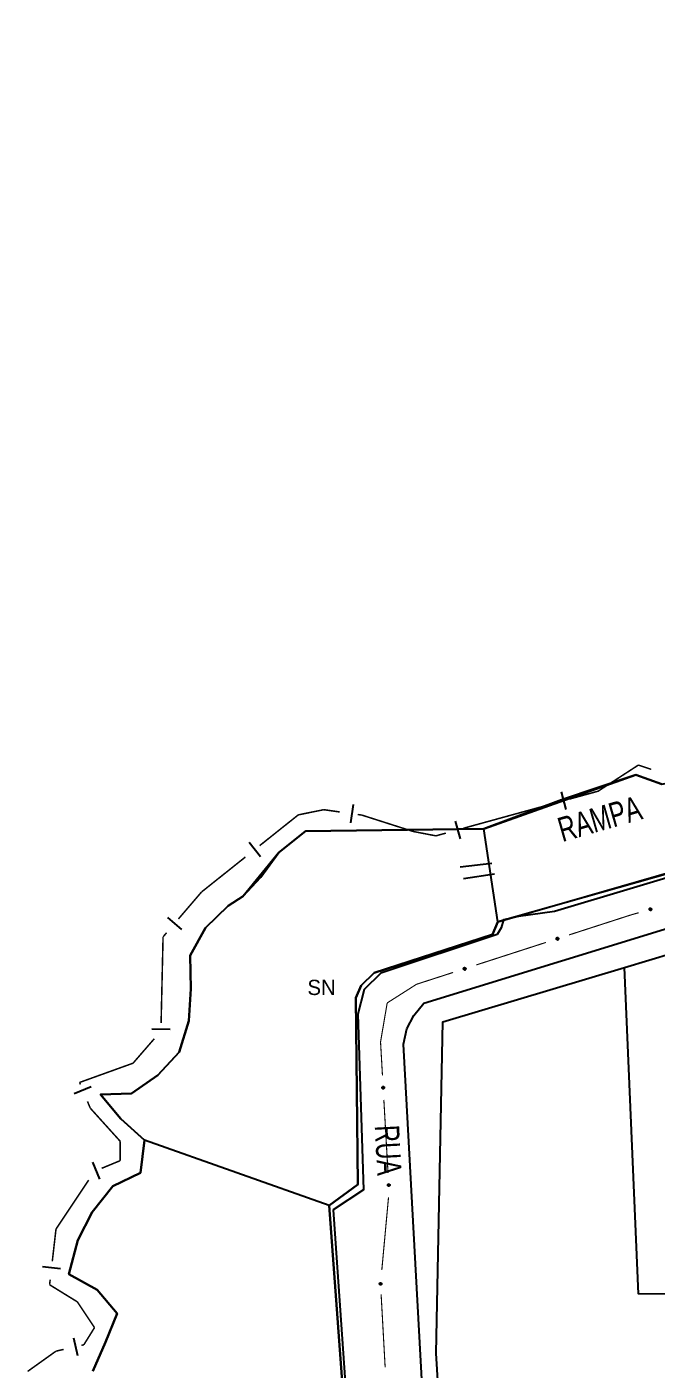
# Model space of a CAD drawing. Extents: x 201053 to 202535, y 4855063 to 4857394.
# Drawn here: x 201114.8 to 201218, y 4856797 to 4857017.2 of the extents above; entities that cross this region are included whole.
import ezdxf
from ezdxf.enums import TextEntityAlignment as Align

# ---------------------------------------------------------------- set-up
doc = ezdxf.new("R2010")
doc.units = 0
doc.header["$LTSCALE"] = 1.5
doc.header["$MEASUREMENT"] = 0
for name, color, linetype in [('CD_MALHA_LOTES', 7, 'CONTINUOUS'), ('HD-CURSO-PERENE', 170, 'CONTINUOUS'), ('LM-LIM-SETORES-BAIRROS', 250, 'CONTINUOUS'), ('RU-QUADRA', 210, 'CONTINUOUS'), ('SV-EIXO-RUA-PAV', 20, 'CONTINUOUS'), ('SV-ESCADARIA-RAMPA', 7, 'CONTINUOUS'), ('SV-RUA-PAVIM', 7, 'CONTINUOUS'), ('SV-TXT-RAMPA', 7, 'CONTINUOUS'), ('SV-TXT-RUA-PAV', 7, 'CONTINUOUS'), ('Th_NmrPort', 7, 'CONTINUOUS')]:
    doc.layers.add(name, color=color, linetype=linetype)
doc.styles.add('ARIAL', font='ARIAL.SHX')

msp = doc.modelspace()

# ---------------------------------------------------------------- linework, layer by layer
at = {"layer": 'CD_MALHA_LOTES', "linetype": 'Continuous', "flags": 128}
for points in [[(201189.72, 4856885.63), (201214.63, 4856894.51), (201218.93, 4856892.97), (201221.14, 4856893.41), (201296.73, 4856913.11), (201338.82, 4856925.13), (201366.8, 4856933.08), (201373.2, 4856934.84), (201385.56, 4856939.37), (201417.28, 4856951.56), (201416.62, 4856953.99), (201416.73, 4856955.09), (201418.82, 4856957.74), (201420.37, 4856958.73), (201421.8, 4856958.95), (201425.11, 4856954.54), (201436.92, 4856959.4), (201476.48, 4856974.79), (201501.25, 4856984.83), (201532.427365, 4856999.430071), (201569.73, 4857017.18)], [(201430.76, 4856939.63), (201389.05, 4856927.47), (201356.22, 4856917.9), (201324.68, 4856908.68), (201277.59, 4856894.93), (201231.8, 4856881.63), (201192.01, 4856870.4)], [(201134.08, 4856834.55), (201130.2, 4856838.06), (201126.84, 4856842.08), (201131.94, 4856842.24), (201136.27, 4856845.21), (201139.76, 4856849), (201141.33, 4856854.13), (201141.65, 4856859.42), (201141.55, 4856864.86), (201144.08, 4856869.42), (201147.77, 4856872.99), (201150.25, 4856874.61), (201153.113879, 4856877.689566), (201156.086109, 4856881.742606), (201160.45, 4856885.24), (201189.72, 4856885.63)], [(201192.01, 4856870.4), (201189.72, 4856885.63)], [(201192.01, 4856870.4), (201191.13, 4856868.31), (201171.71, 4856862.02), (201169.61, 4856859.92), (201168.73, 4856857.93), (201169.06, 4856827.31), (201164.37, 4856823.84)], [(201212.79, 4856862.91), (201236.72, 4856870.09)], [(201182.99, 4856853.96), (201212.79, 4856862.91)], [(201238.3, 4856809.11), (201215.08, 4856809.38), (201212.79, 4856862.91)], [(201187.83, 4856694.02), (201185.5, 4856740.88), (201181.88, 4856799.62), (201182.99, 4856853.96)], [(201125.58, 4856796.7), (201127.64, 4856801.47), (201129.57, 4856806.17), (201126.28, 4856810.01), (201121.63, 4856812.58), (201123.12, 4856818.16), (201125.5, 4856822.76), (201128.87, 4856827.03), (201133.39, 4856829.2), (201134.08, 4856834.55)], [(201164.37, 4856823.84), (201134.08, 4856834.55)], [(201164.37, 4856823.84), (201167.24, 4856784.66), (201172.31, 4856713.49), (201172.84, 4856706.5)]]:
    msp.add_lwpolyline(points, dxfattribs=at)
at = {"layer": 'HD-CURSO-PERENE', "linetype": 'Continuous'}
msp.add_polyline3d([(201150.25, 4856874.61, 3.43), (201147.77, 4856872.99, 2.07), (201144.08, 4856869.42, 2.07), (201141.55, 4856864.86, 2.07), (201141.65, 4856859.42, 2.07), (201141.33, 4856854.13, 2.07), (201139.76, 4856849, 2.07), (201136.27, 4856845.21, 2.07), (201131.94, 4856842.24, 2.07), (201126.84, 4856842.08, 2.07), (201130.2, 4856838.06, 2.07), (201134.08, 4856834.55, 2.07), (201133.39, 4856829.2, 2.07), (201128.87, 4856827.03, 2.07), (201125.5, 4856822.76, 2.07), (201123.12, 4856818.16, 2.07), (201121.63, 4856812.58, 2.07), (201126.28, 4856810.01, 2.07), (201129.57, 4856806.17, 2.07), (201127.64, 4856801.47, 2.07), (201125.58, 4856796.7, 2.07)], dxfattribs=at)
at = {"layer": 'LM-LIM-SETORES-BAIRROS', "const_width": 0.25}
for points in [[(201215.06, 4856896.1), (201208.537494, 4856891.866785)], [(201215.272687, 4856896.029105), (201215.06, 4856896.1)], [(201217.170054, 4856895.396649), (201215.272687, 4856896.029105)], [(201208.45, 4856891.81), (201203.729772, 4856890.51105)], [(201208.537494, 4856891.866785), (201208.45, 4856891.81)], [(201163.46, 4856888.78), (201160.15984, 4856888.108914)], [(201164.085984, 4856888.690861), (201163.46, 4856888.78)], [(201166.066009, 4856888.408905), (201164.085984, 4856888.690861)], [(201200.837295, 4856889.715075), (201186.37491, 4856885.7352)], [(201159.28, 4856887.93), (201152.943938, 4856882.880326)], [(201160.15984, 4856888.108914), (201159.28, 4856887.93)], [(201169.71, 4856887.89), (201169.036047, 4856887.985971)], [(201170.014111, 4856887.792859), (201169.71, 4856887.89)], [(201178.1, 4856885.21), (201170.014111, 4856887.792859)], [(201178.602433, 4856885.113533), (201178.1, 4856885.21)], [(201181.85, 4856884.49), (201178.602433, 4856885.113533)], [(201182.518274, 4856884.6739), (201181.85, 4856884.49)], [(201183.482433, 4856884.939225), (201182.518274, 4856884.6739)], [(201150.597872, 4856881.010574), (201143.559674, 4856875.401316)], [(201143.559674, 4856875.401316), (201143.42, 4856875.29)], [(201143.42, 4856875.29), (201139.6305, 4856870.870915)], [(201137.1, 4856867.92), (201136.780377, 4856853.810949)], [(201137.677617, 4856868.593581), (201137.1, 4856867.92)], [(201135.6633, 4856851.216847), (201132.387556, 4856847.439348)], [(201132.18, 4856847.2), (201124.010925, 4856844.256524)], [(201132.387556, 4856847.439348), (201132.18, 4856847.2)], [(201124.010925, 4856844.256524), (201123.41, 4856844.04)], [(201123.41, 4856844.04), (201123.548663, 4856843.706415)], [(201124.700173, 4856840.936212), (201125.08401, 4856840.012811)], [(201125.08401, 4856840.012811), (201125.16, 4856839.83)], [(201125.16, 4856839.83), (201129.717986, 4856834.781011)], [(201129.717986, 4856834.781011), (201130.08, 4856834.38)], [(201130.08, 4856834.38), (201130.08, 4856831.920244)], [(201130.08, 4856831.920244), (201130.08, 4856831.22)], [(201130.08, 4856831.22), (201127.031939, 4856829.955993)], [(201124.899654, 4856828.029481), (201119.907352, 4856820.541029)], [(201119.907352, 4856820.541029), (201119.54, 4856819.99)], [(201119.54, 4856819.99), (201118.93015, 4856814.687207)], [(201118.587393, 4856811.706852), (201118.49, 4856810.86)], [(201118.49, 4856810.86), (201122.872317, 4856808.159493)], [(201122.872317, 4856808.159493), (201123.05, 4856808.05)], [(201123.05, 4856808.05), (201125.705548, 4856804.061953)], [(201125.86, 4856803.83), (201124.421395, 4856801.520011)], [(201125.705548, 4856804.061953), (201125.86, 4856803.83)], [(201124.11, 4856801.02), (201123.709484, 4856800.927978)], [(201124.421395, 4856801.520011), (201124.11, 4856801.02)], [(201119.54, 4856799.97), (201114.885197, 4856796.642432)], [(201119.811058, 4856800.032278), (201119.54, 4856799.97)], [(201120.785665, 4856800.256203), (201119.811058, 4856800.032278)]]:
    msp.add_lwpolyline(points, dxfattribs=at)
at = {"layer": 'LM-LIM-SETORES-BAIRROS'}
for points in [[(201202.367626, 4856891.691964), (201203.163601, 4856888.799487)], [(201168.257502, 4856889.611968), (201167.834568, 4856886.64193)], [(201185.012763, 4856886.916114), (201185.808738, 4856884.023637)], [(201151.22704, 4856883.430108), (201153.096792, 4856881.084042)], [(201137.840872, 4856871.088245), (201140.118205, 4856869.135362)], [(201135.258114, 4856852.845177), (201138.257345, 4856852.777233)], [(201122.547398, 4856842.20726), (201125.317602, 4856843.358769)], [(201125.533625, 4856830.958518), (201126.682807, 4856828.187348)], [(201117.32572, 4856813.865134), (201120.306075, 4856813.522377)], [(201122.39899, 4856802.165962), (201123.070765, 4856799.242143)]]:
    msp.add_lwpolyline(points, dxfattribs=at)
at = {"layer": 'RU-QUADRA', "linetype": 'Continuous'}
for points in [[(201180.26, 4856611.31), (201177.08, 4856650.11), (201172.84, 4856706.5), (201172.31, 4856713.49), (201167.24, 4856784.66), (201164.37, 4856823.84), (201169.06, 4856827.31), (201168.73, 4856857.93), (201169.61, 4856859.92), (201171.71, 4856862.02), (201191.13, 4856868.31), (201192.01, 4856870.4), (201324.68, 4856908.68), (201356.22, 4856917.9), (201389.05, 4856927.47), (201430.76, 4856939.63)], [(201218.93, 4856892.97), (201214.63, 4856894.51), (201202.423315, 4856890.371266), (201189.72, 4856885.63), (201160.45, 4856885.24), (201156.086109, 4856881.742606), (201150.25, 4856874.61), (201147.77, 4856872.99), (201144.08, 4856869.42), (201141.55, 4856864.86), (201141.65, 4856859.42), (201141.33, 4856854.13), (201139.76, 4856849), (201136.27, 4856845.21), (201131.94, 4856842.24), (201126.84, 4856842.08), (201130.2, 4856838.06), (201134.08, 4856834.55), (201133.39, 4856829.2), (201128.87, 4856827.03), (201125.5, 4856822.76), (201123.12, 4856818.16), (201121.63, 4856812.58), (201126.28, 4856810.01), (201129.57, 4856806.17), (201127.64, 4856801.47), (201125.58, 4856796.7)]]:
    msp.add_lwpolyline(points, dxfattribs=at)
at = {"layer": 'RU-QUADRA', "linetype": 'Continuous', "flags": 128}
msp.add_lwpolyline([(201185.5, 4856740.88), (201181.88, 4856799.62), (201182.99, 4856853.96), (201212.79, 4856862.91), (201236.72, 4856870.09), (201249.34, 4856873.88), (201262.54, 4856877.84), (201262.94, 4856877.96), (201315.05, 4856893.51), (201339.24, 4856900.87), (201350.08, 4856904.17), (201360.09, 4856907.21), (201368.32, 4856909.72), (201380.2, 4856913.33), (201382.87, 4856869.19), (201383.58, 4856857.4), (201385.22, 4856830.17), (201386.41, 4856810.72), (201387.26, 4856796.83)], dxfattribs=at)
at = {"layer": 'SV-EIXO-RUA-PAV', "const_width": 0.18}
for points in [[(201203.69033, 4856868.237627), (201213.204822, 4856871.315685)], [(201213.204822, 4856871.315685), (201213.62, 4856871.45)], [(201213.62, 4856871.45), (201215.120633, 4856871.889383)], [(201188.467143, 4856863.312734), (201199.884533, 4856867.006404)], [(201178.076136, 4856859.767787), (201178.66, 4856860.14)], [(201178.66, 4856860.14), (201184.661346, 4856862.081511)], [(201173.86, 4856857.08), (201178.076136, 4856859.767787)], [(201173.86, 4856857.08), (201172.851099, 4856851.165432)], [(201172.851099, 4856851.165432), (201172.77, 4856850.69)], [(201172.77, 4856850.69), (201173.084912, 4856845.181293)], [(201173.313204, 4856841.187813), (201173.99808, 4856829.207373)], [(201174.079291, 4856825.216457), (201172.977249, 4856813.267168)], [(201172.865982, 4856809.279349), (201173.526678, 4856797.297551)]]:
    msp.add_lwpolyline(points, dxfattribs=at)
at = {"layer": 'SV-EIXO-RUA-PAV'}
for points in [[(201216.871224, 4856872.516656), (201216.894086, 4856872.559892), (201216.922576, 4856872.592377), (201216.954136, 4856872.612631), (201216.986692, 4856872.623257), (201217.021222, 4856872.630377), (201217.05762, 4856872.629875), (201217.097894, 4856872.620369), (201217.141427, 4856872.59774), (201217.172786, 4856872.566368), (201217.194299, 4856872.536489), (201217.207334, 4856872.50318), (201217.213689, 4856872.469519), (201217.211916, 4856872.431729), (201217.201884, 4856872.391009), (201217.178071, 4856872.347786), (201217.149922, 4856872.31613), (201217.118881, 4856872.297341), (201217.085311, 4856872.284448), (201217.049971, 4856872.277602), (201217.014245, 4856872.278301), (201216.973265, 4856872.288475), (201216.930915, 4856872.312545), (201216.899022, 4856872.340259), (201216.879801, 4856872.371028), (201216.867853, 4856872.404364), (201216.86029, 4856872.438911), (201216.859272, 4856872.47552), (201216.871224, 4856872.516656)], [(201201.616843, 4856867.682526), (201201.638483, 4856867.726386), (201201.666051, 4856867.759657), (201201.697031, 4856867.780789), (201201.729275, 4856867.792324), (201201.763593, 4856867.800409), (201201.79999, 4856867.800928), (201201.840515, 4856867.792555), (201201.884665, 4856867.771156), (201201.916892, 4856867.740676), (201201.939234, 4856867.711412), (201201.953198, 4856867.678481), (201201.960495, 4856867.645012), (201201.959783, 4856867.607187), (201201.950897, 4856867.566202), (201201.928305, 4856867.522328), (201201.901055, 4856867.489895), (201201.870553, 4856867.470243), (201201.837358, 4856867.456414), (201201.802224, 4856867.448579), (201201.766492, 4856867.448276), (201201.725243, 4856867.457297), (201201.682235, 4856867.480169), (201201.649577, 4856867.506978), (201201.629501, 4856867.537196), (201201.616622, 4856867.570183), (201201.608094, 4856867.604505), (201201.606049, 4856867.641071), (201201.616843, 4856867.682526)], [(201186.393656, 4856862.757633), (201186.415296, 4856862.801493), (201186.442864, 4856862.834764), (201186.473843, 4856862.855896), (201186.506088, 4856862.867431), (201186.540406, 4856862.875517), (201186.576803, 4856862.876035), (201186.617328, 4856862.867662), (201186.661478, 4856862.846263), (201186.693705, 4856862.815783), (201186.716047, 4856862.786519), (201186.730011, 4856862.753589), (201186.737307, 4856862.720119), (201186.736596, 4856862.682294), (201186.72771, 4856862.641309), (201186.705118, 4856862.597435), (201186.677867, 4856862.565002), (201186.647366, 4856862.54535), (201186.614171, 4856862.531521), (201186.579037, 4856862.523686), (201186.543305, 4856862.523383), (201186.502056, 4856862.532404), (201186.459047, 4856862.555276), (201186.42639, 4856862.582086), (201186.406314, 4856862.612303), (201186.393435, 4856862.645291), (201186.384907, 4856862.679612), (201186.382862, 4856862.716178), (201186.393656, 4856862.757633)], [(201173.300759, 4856843.334282), (201173.337717, 4856843.302249), (201173.362931, 4856843.267161), (201173.375537, 4856843.231843), (201173.378539, 4856843.197728), (201173.377679, 4856843.162482), (201173.368972, 4856843.127137), (201173.350619, 4856843.090049), (201173.318746, 4856843.052749), (201173.281104, 4856843.029283), (201173.24714, 4856843.015071), (201173.211747, 4856843.009893), (201173.177521, 4856843.011302), (201173.141106, 4856843.02156), (201173.103703, 4856843.040526), (201173.066972, 4856843.073484), (201173.042489, 4856843.108053), (201173.031193, 4856843.142534), (201173.026212, 4856843.178148), (201173.027521, 4856843.214121), (201173.036268, 4856843.248767), (201173.055432, 4856843.286392), (201173.088441, 4856843.322214), (201173.122641, 4856843.347027), (201173.156955, 4856843.358804), (201173.192127, 4856843.362918), (201173.22749, 4856843.362486), (201173.263383, 4856843.355213), (201173.300759, 4856843.334282)], [(201174.213927, 4856827.360362), (201174.250885, 4856827.328329), (201174.276099, 4856827.293241), (201174.288705, 4856827.257922), (201174.291707, 4856827.223808), (201174.290847, 4856827.188562), (201174.28214, 4856827.153217), (201174.263787, 4856827.116129), (201174.231914, 4856827.078829), (201174.194272, 4856827.055363), (201174.160308, 4856827.041151), (201174.124916, 4856827.035973), (201174.090689, 4856827.037382), (201174.054275, 4856827.04764), (201174.016871, 4856827.066606), (201173.98014, 4856827.099564), (201173.955657, 4856827.134133), (201173.944361, 4856827.168614), (201173.93938, 4856827.204228), (201173.940689, 4856827.240201), (201173.949436, 4856827.274847), (201173.9686, 4856827.312472), (201174.001609, 4856827.348294), (201174.035809, 4856827.373107), (201174.070123, 4856827.384884), (201174.105295, 4856827.388998), (201174.140658, 4856827.388566), (201174.176551, 4856827.381293), (201174.213927, 4856827.360362)], [(201172.872003, 4856811.169523), (201172.908897, 4856811.137416), (201172.934039, 4856811.102277), (201172.946574, 4856811.066934), (201172.949507, 4856811.032813), (201172.948576, 4856810.997569), (201172.939798, 4856810.962242), (201172.92137, 4856810.925191), (201172.889422, 4856810.887955), (201172.851732, 4856810.864565), (201172.81774, 4856810.850422), (201172.782337, 4856810.845315), (201172.748114, 4856810.846793), (201172.71172, 4856810.857125), (201172.674355, 4856810.876166), (201172.63769, 4856810.909198), (201172.613277, 4856810.943816), (201172.602051, 4856810.97832), (201172.597142, 4856811.013944), (201172.598523, 4856811.049915), (201172.60734, 4856811.084543), (201172.62658, 4856811.122129), (201172.659662, 4856811.157885), (201172.693911, 4856811.182628), (201172.728249, 4856811.194336), (201172.763429, 4856811.198379), (201172.798791, 4856811.197875), (201172.83467, 4856811.19053), (201172.872003, 4856811.169523)]]:
    msp.add_lwpolyline(points, close=True, dxfattribs=at)
for points in [[(201216.859272, 4856872.47552), (201217.141427, 4856872.59774)], [(201216.86029, 4856872.438911), (201217.172786, 4856872.566368)], [(201216.86436, 4856872.458409), (201217.152583, 4856872.581189)], [(201216.86656, 4856872.494598), (201217.116807, 4856872.606259)], [(201216.867398, 4856872.423753), (201217.178267, 4856872.551742)], [(201216.867853, 4856872.404364), (201217.194299, 4856872.536489)], [(201216.871224, 4856872.516656), (201217.097894, 4856872.620369)], [(201216.876442, 4856872.388012), (201217.199863, 4856872.516833)], [(201216.879801, 4856872.371028), (201217.207334, 4856872.50318)], [(201216.884634, 4856872.539701), (201217.070778, 4856872.62264)], [(201216.892958, 4856872.355881), (201217.207756, 4856872.48502)], [(201216.894086, 4856872.559892), (201217.05762, 4856872.629875)], [(201216.899022, 4856872.340259), (201217.213689, 4856872.469519)], [(201216.910247, 4856872.57848), (201217.031202, 4856872.626692)], [(201216.917333, 4856872.326051), (201217.208558, 4856872.448288)], [(201216.922576, 4856872.592377), (201217.021222, 4856872.630377)], [(201216.930915, 4856872.312545), (201217.211916, 4856872.431729)], [(201216.955345, 4856872.303057), (201217.204122, 4856872.410022)], [(201216.973265, 4856872.288475), (201217.201884, 4856872.391009)], [(201216.998371, 4856872.287219), (201217.182663, 4856872.366772)], [(201217.014245, 4856872.278301), (201217.178071, 4856872.347786)], [(201217.036094, 4856872.279781), (201217.157976, 4856872.329686)], [(201217.049971, 4856872.277602), (201217.149922, 4856872.31613)], [(201201.606049, 4856867.641071), (201201.884665, 4856867.771156)], [(201201.608094, 4856867.604505), (201201.916892, 4856867.740676)], [(201201.611616, 4856867.624109), (201201.896282, 4856867.754924)], [(201201.6128, 4856867.660346), (201201.859816, 4856867.778981)], [(201201.615624, 4856867.589552), (201201.922781, 4856867.726209)], [(201201.616622, 4856867.570183), (201201.939234, 4856867.711412)], [(201201.616843, 4856867.682526), (201201.840515, 4856867.792555)], [(201201.625666, 4856867.554079), (201201.945348, 4856867.691919)], [(201201.629501, 4856867.537196), (201201.953198, 4856867.678481)], [(201201.629602, 4856867.705938), (201201.813346, 4856867.794064)], [(201201.638483, 4856867.726386), (201201.79999, 4856867.800928)], [(201201.643078, 4856867.522424), (201201.95413, 4856867.660341)], [(201201.649577, 4856867.506978), (201201.960495, 4856867.645012)], [(201201.654117, 4856867.74542), (201201.773672, 4856867.797005)], [(201201.666051, 4856867.759657), (201201.763593, 4856867.800409)], [(201201.668279, 4856867.493289), (201201.955962, 4856867.623646)], [(201201.682235, 4856867.480169), (201201.959783, 4856867.607187)], [(201201.706921, 4856867.47137), (201201.952601, 4856867.58527)], [(201201.725243, 4856867.457297), (201201.950897, 4856867.566202)], [(201201.750375, 4856867.456745), (201201.932363, 4856867.541435)], [(201201.766492, 4856867.448276), (201201.928305, 4856867.522328)], [(201201.788292, 4856867.450368), (201201.908726, 4856867.503671)], [(201201.802224, 4856867.448579), (201201.901055, 4856867.489895)], [(201186.382862, 4856862.716178), (201186.661478, 4856862.846263)], [(201186.384907, 4856862.679612), (201186.693705, 4856862.815783)], [(201186.388428, 4856862.699216), (201186.673094, 4856862.830031)], [(201186.389613, 4856862.735453), (201186.636629, 4856862.854088)], [(201186.392437, 4856862.664659), (201186.699594, 4856862.801316)], [(201186.393435, 4856862.645291), (201186.716047, 4856862.786519)], [(201186.393656, 4856862.757633), (201186.617328, 4856862.867662)], [(201186.402479, 4856862.629186), (201186.72216, 4856862.767026)], [(201186.406314, 4856862.612303), (201186.730011, 4856862.753589)], [(201186.406414, 4856862.781045), (201186.590159, 4856862.869172)], [(201186.415296, 4856862.801493), (201186.576803, 4856862.876035)], [(201186.419891, 4856862.597531), (201186.730942, 4856862.735448)], [(201186.42639, 4856862.582086), (201186.737307, 4856862.720119)], [(201186.430929, 4856862.820527), (201186.550485, 4856862.872112)], [(201186.442864, 4856862.834764), (201186.540406, 4856862.875517)], [(201186.445092, 4856862.568396), (201186.732775, 4856862.698753)], [(201186.459047, 4856862.555276), (201186.736596, 4856862.682294)], [(201186.483734, 4856862.546477), (201186.729414, 4856862.660378)], [(201186.502056, 4856862.532404), (201186.72771, 4856862.641309)], [(201186.527188, 4856862.531852), (201186.709175, 4856862.616542)], [(201186.543305, 4856862.523383), (201186.705118, 4856862.597435)], [(201186.565105, 4856862.525475), (201186.685539, 4856862.578778)], [(201186.579037, 4856862.523686), (201186.677867, 4856862.565002)], [(201173.027521, 4856843.214121), (201173.042489, 4856843.108053)], [(201173.032777, 4856843.227148), (201173.053876, 4856843.097146)], [(201173.036268, 4856843.248767), (201173.066972, 4856843.073484)], [(201173.04854, 4856843.262218), (201173.084431, 4856843.064724)], [(201173.055432, 4856843.286392), (201173.103703, 4856843.040526)], [(201173.073683, 4856843.300557), (201173.12172, 4856843.034053)], [(201173.088441, 4856843.322214), (201173.141106, 4856843.02156)], [(201173.104665, 4856843.332397), (201173.157996, 4856843.021093)], [(201173.122641, 4856843.347027), (201173.177521, 4856843.011302)], [(201173.139228, 4856843.349407), (201173.193961, 4856843.013582)], [(201173.156955, 4856843.358804), (201173.211747, 4856843.009893)], [(201173.174258, 4856843.358243), (201173.226734, 4856843.014088)], [(201173.192127, 4856843.362918), (201173.24714, 4856843.015071)], [(201173.211118, 4856843.358984), (201173.265618, 4856843.027245)], [(201173.22749, 4856843.362486), (201173.281104, 4856843.029283)], [(201173.245565, 4856843.354119), (201173.300103, 4856843.045618)], [(201173.263383, 4856843.355213), (201173.318746, 4856843.052749)], [(201173.280323, 4856843.343805), (201173.332603, 4856843.074811)], [(201173.300759, 4856843.334282), (201173.350619, 4856843.090049)], [(201173.320181, 4856843.316015), (201173.358953, 4856843.115953)], [(201173.337717, 4856843.302249), (201173.368972, 4856843.127137)], [(201173.352177, 4856843.282309), (201173.371836, 4856843.153591)], [(201173.362931, 4856843.267161), (201173.377679, 4856843.162482)], [(201173.940689, 4856827.240201), (201173.955657, 4856827.134133)], [(201173.945945, 4856827.253228), (201173.967044, 4856827.123226)], [(201173.949436, 4856827.274847), (201173.98014, 4856827.099564)], [(201173.961708, 4856827.288297), (201173.997599, 4856827.090804)], [(201173.9686, 4856827.312472), (201174.016871, 4856827.066606)], [(201173.986851, 4856827.326637), (201174.034888, 4856827.060133)], [(201174.001609, 4856827.348294), (201174.054275, 4856827.04764)], [(201174.017833, 4856827.358477), (201174.071165, 4856827.047173)], [(201174.035809, 4856827.373107), (201174.090689, 4856827.037382)], [(201174.052396, 4856827.375487), (201174.10713, 4856827.039662)], [(201174.070123, 4856827.384884), (201174.124916, 4856827.035973)], [(201174.087427, 4856827.384323), (201174.139903, 4856827.040168)], [(201174.105295, 4856827.388998), (201174.160308, 4856827.041151)], [(201174.124286, 4856827.385063), (201174.178786, 4856827.053325)], [(201174.140658, 4856827.388566), (201174.194272, 4856827.055363)], [(201174.158733, 4856827.380199), (201174.213271, 4856827.071698)], [(201174.176551, 4856827.381293), (201174.231914, 4856827.078829)], [(201174.193492, 4856827.369885), (201174.245771, 4856827.10089)], [(201174.213927, 4856827.360362), (201174.263787, 4856827.116129)], [(201174.233349, 4856827.342095), (201174.272121, 4856827.142032)], [(201174.250885, 4856827.328329), (201174.28214, 4856827.153217)], [(201174.265345, 4856827.308389), (201174.285004, 4856827.179671)], [(201174.276099, 4856827.293241), (201174.290847, 4856827.188562)], [(201172.598523, 4856811.049915), (201172.613277, 4856810.943816)], [(201172.603805, 4856811.06293), (201172.624642, 4856810.932886)], [(201172.60734, 4856811.084543), (201172.63769, 4856810.909198)], [(201172.619639, 4856811.097968), (201172.655132, 4856810.900403)], [(201172.62658, 4856811.122129), (201172.674355, 4856810.876166)], [(201172.64486, 4856811.136257), (201172.692359, 4856810.869657)], [(201172.659662, 4856811.157885), (201172.71172, 4856810.857125)], [(201172.675906, 4856811.168034), (201172.728609, 4856810.856623)], [(201172.693911, 4856811.182628), (201172.748114, 4856810.846793)], [(201172.710503, 4856811.184974), (201172.764558, 4856810.84904)], [(201172.728249, 4856811.194336), (201172.782337, 4856810.845315)], [(201172.745551, 4856811.19374), (201172.797332, 4856810.84948)], [(201172.763429, 4856811.198379), (201172.81774, 4856810.850422)], [(201172.782412, 4856811.194406), (201172.836243, 4856810.862558)], [(201172.798791, 4856811.197875), (201172.851732, 4856810.864565)], [(201172.816849, 4856811.189472), (201172.870765, 4856810.880861)], [(201172.83467, 4856811.19053), (201172.889422, 4856810.887955)], [(201172.851587, 4856811.179088), (201172.903324, 4856810.909988)], [(201172.872003, 4856811.169523), (201172.92137, 4856810.925191)], [(201172.891388, 4856811.151218), (201172.929756, 4856810.951077)], [(201172.908897, 4856811.137416), (201172.939798, 4856810.962242)], [(201172.923316, 4856811.117447), (201172.942715, 4856810.98869)], [(201172.934039, 4856811.102277), (201172.948576, 4856810.997569)]]:
    msp.add_lwpolyline(points, dxfattribs=at)
at = {"layer": 'SV-ESCADARIA-RAMPA', "linetype": 'Continuous'}
for points in [[(201191, 4856879.98, 7.35), (201185.85, 4856879.34, 7.35)], [(201191.47, 4856878.21, 7.35), (201186.4, 4856877.46, 7.35)]]:
    msp.add_polyline3d(points, dxfattribs=at)
at = {"layer": 'SV-RUA-PAVIM', "linetype": 'Continuous'}
for points in [[(201438.08, 4856941.92, 7.87), (201367.98, 4856921, 9.61), (201252.58, 4856887.46, 8.83), (201201.3, 4856872.08, 8.73), (201195.38, 4856871.25, 8.73), (201192.96, 4856870.72, 8.75), (201192.58, 4856869.4, 8.64), (201191.88, 4856868.33, 8.64), (201172.82, 4856861.99, 8.64), (201170.08, 4856859.27, 8.87), (201169.02, 4856855.23, 8.87), (201169.95, 4856826.41, 8.99), (201165.01, 4856823.15, 8.6), (201172.22, 4856719.57, 8.83), (201178.9, 4856633.36, 8.83), (201185.81, 4856543.98, 8.83)], [(201181.16, 4856765.49, 9.3), (201178.53, 4856814.28, 9.16), (201176.55, 4856850.33, 8.72), (201177.09, 4856852.84, 8.6), (201178.24, 4856855, 8.55), (201179.85, 4856857.04, 8.39), (201293.48, 4856891.96, 8.41), (201355.62, 4856910.08, 9.19), (201382.7, 4856917.78, 9.23), (201384.9, 4856917.09, 9.24), (201386.46, 4856915.75, 9.24), (201386.77, 4856913.9, 9.23), (201387.89, 4856897.91, 9.23), (201388.31, 4856891.34, 9.23), (201389.67, 4856870.21, 9.23), (201390.52, 4856856.87, 9.23), (201390.76, 4856853.2, 9.23), (201391, 4856849.19, 9.23), (201399.06, 4856714.76, 10)]]:
    msp.add_polyline3d(points, dxfattribs=at)

# ---------------------------------------------------------------- texts
at = {"layer": 'SV-TXT-RAMPA', "style": 'ARIAL', "width": 0.7}
msp.add_text('RAMPA', height=4, rotation=16, dxfattribs=at).set_placement((201202.58, 4856883.46))
at = {"layer": 'SV-TXT-RUA-PAV', "style": 'ARIAL', "width": 0.7}
msp.add_text('RUA', height=4, rotation=273, dxfattribs=at).set_placement((201171.81, 4856836.95))
at = {"layer": 'Th_NmrPort', "color": 1}
msp.add_text('SN', height=2.5, dxfattribs=at).set_placement((201160.779615, 4856859.631472), align=Align.MIDDLE_LEFT)

doc.saveas('drawing.dxf')
